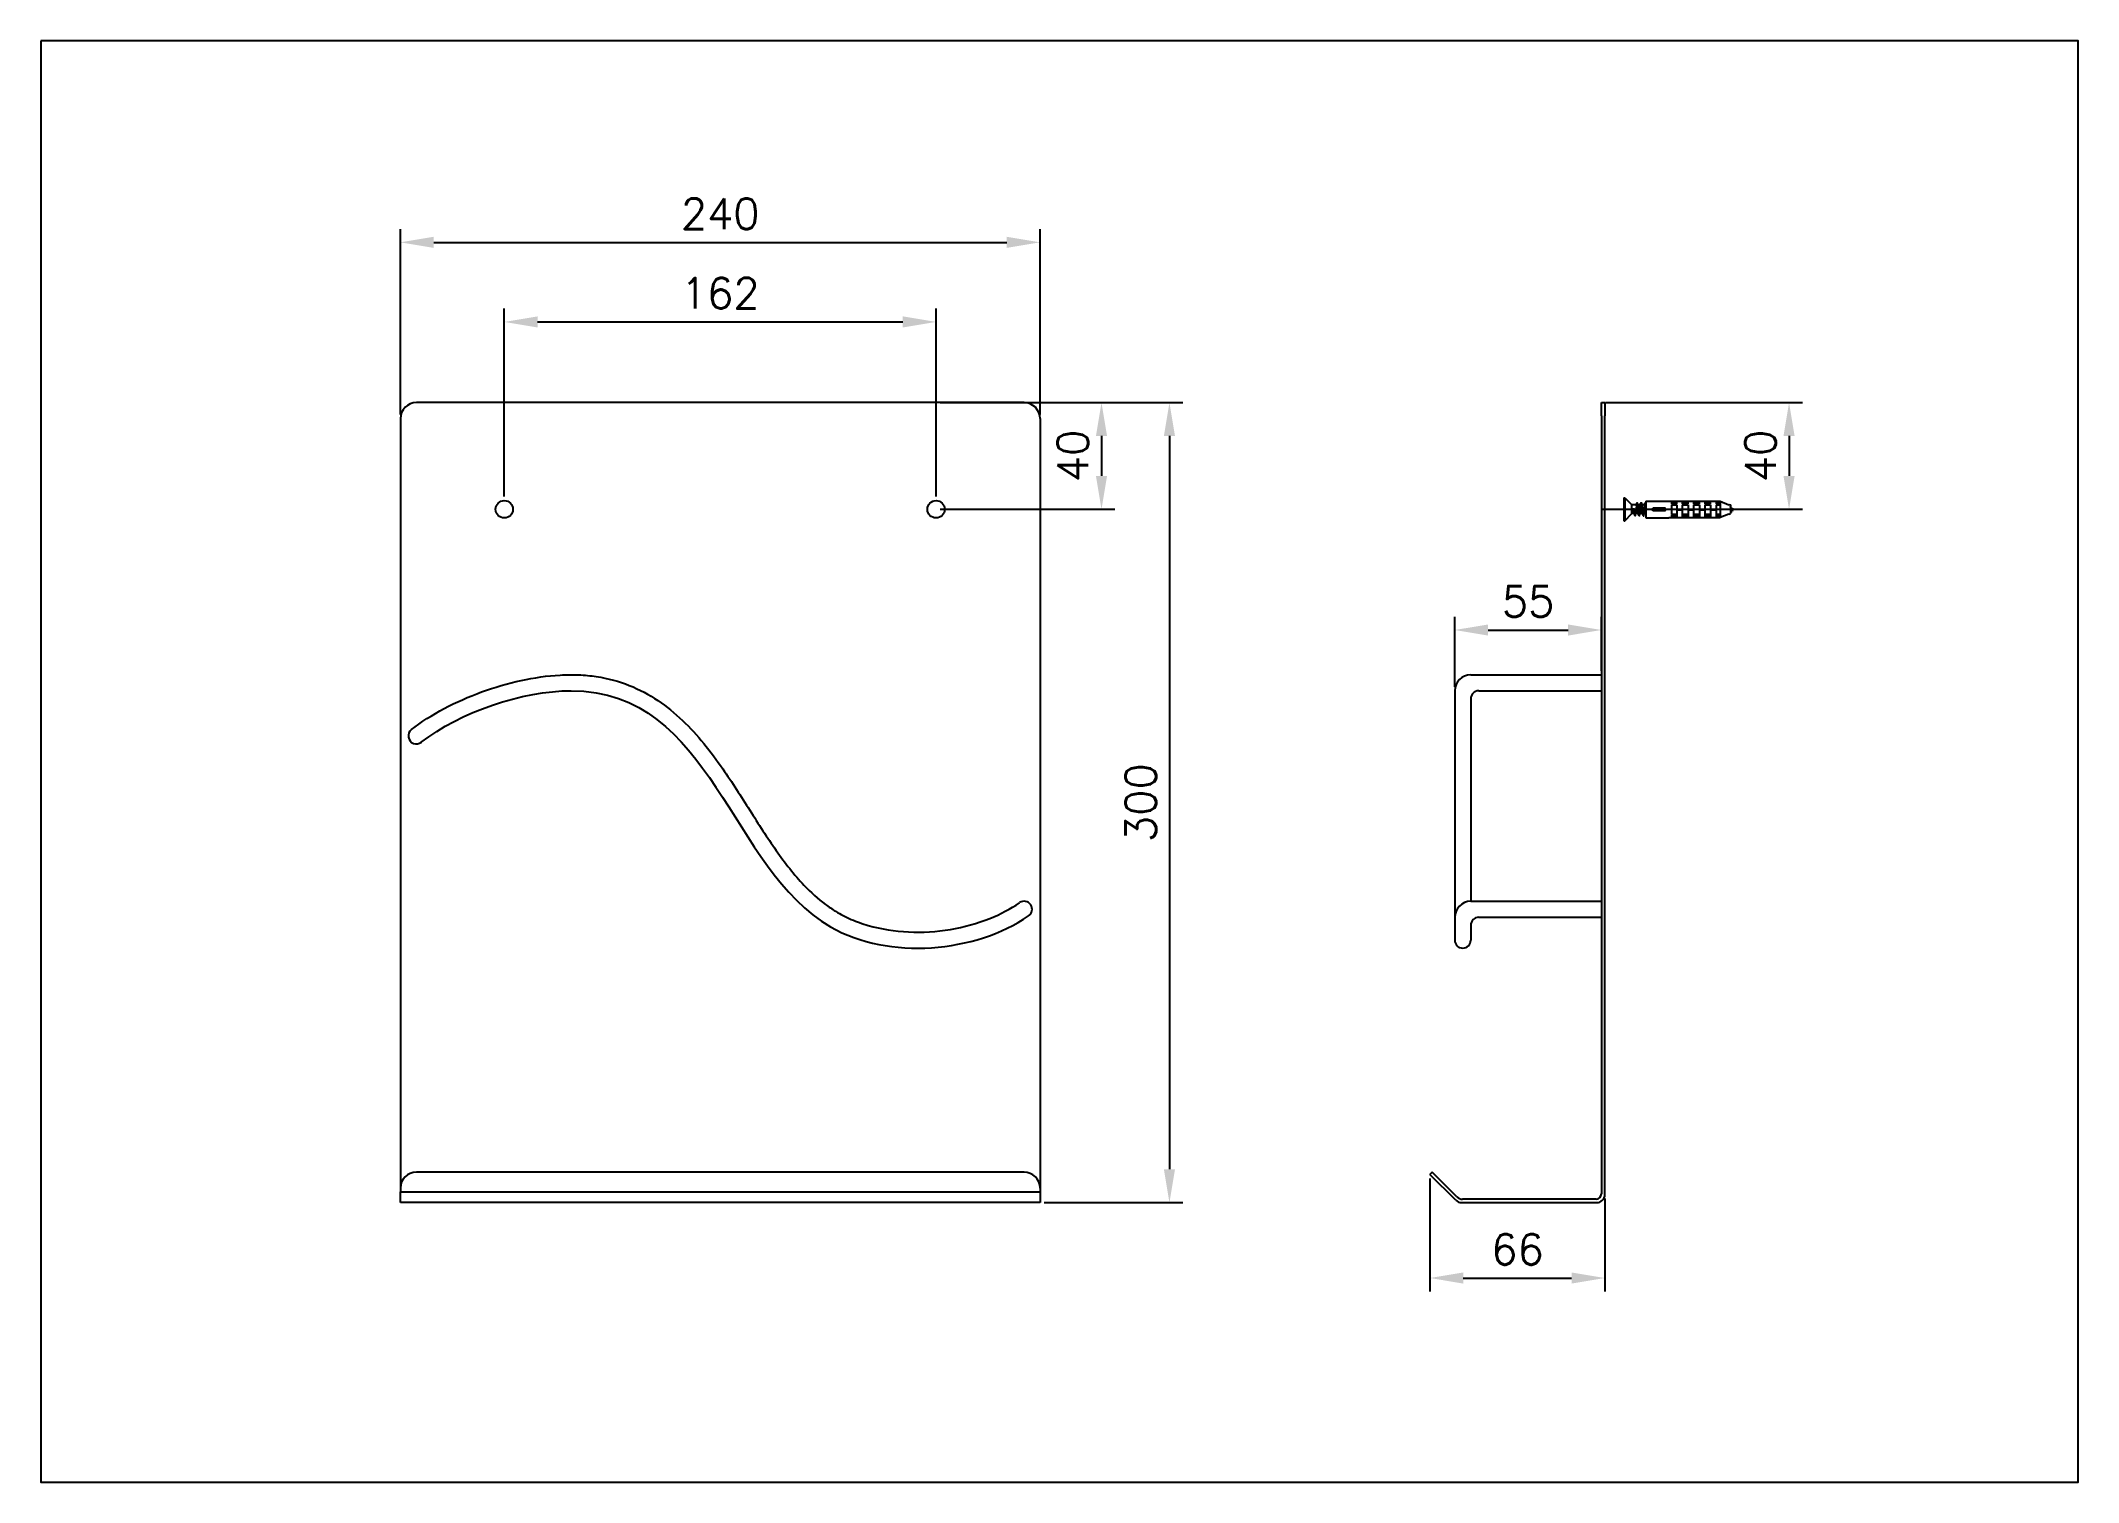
# Model space of a CAD drawing. Extents: x -3366 to -2602, y -1813 to -1273.
import ezdxf

# ---------------------------------------------------------------- set-up
doc = ezdxf.new("R2010")
doc.units = 0
doc.header["$LTSCALE"] = 23.1
doc.header["$MEASUREMENT"] = 0
doc.linetypes.add('CENTER', pattern=[0.6, 0.375, -0.075, 0.075, -0.075])
doc.layers.get('0').update_dxf_attribs({"linetype": 'CONTINUOUS'})
doc.layers.get('Defpoints').update_dxf_attribs({"linetype": 'CONTINUOUS'})
doc.layers.add('_______1', color=160, linetype='CONTINUOUS')
doc.styles.get("Standard").update_dxf_attribs({"font": 'txt.shx', "bigfont": 'whgtxt.shx'})
doc.dimstyles.get("Standard").update_dxf_attribs({"dimtxt": 2.5, "dimasz": 0.18, "dimexe": 0.18, "dimexo": 0.0625, "dimgap": 0.09, "dimtad": 0, "dimtih": 1, "dimtoh": 1, "dimdec": 4, "dimzin": 0, "dimdsep": 46, "dimtxsty": 'Standard', "dimcen": 0.09, "dimadec": 0, "dimazin": 0, "dimtp": 0.001, "dimtm": 0.001, "dimtfac": 1, "dimtdec": 4, "dimtofl": 0, "dimtmove": 0, "dimatfit": 0, "dimfxl": 0, "dimtolj": 1, "dimtzin": 0, "dimarcsym": 0})

# ---------------------------------------------------------------- blocks, each defined once
blk = doc.blocks.new('*D81')
at = {"color": 2, "lineweight": -2, "transparency": 16777216}
for p, q in [((-3231.45, -1412.93), (-3231.45, -1343.32)), ((-2991.45, -1412.93), (-2991.45, -1343.32)), ((-3218.95, -1348.32), (-3003.95, -1348.32))]:
    blk.add_line(p, q, dxfattribs=at)
at = {"color": 2, "transparency": 16777216}
for points in [[(-3218.95, -1346.23), (-3218.95, -1350.4), (-3231.45, -1348.32)], [(-3003.95, -1346.23), (-3003.95, -1350.4), (-2991.45, -1348.32)]]:
    blk.add_solid(points, dxfattribs=at)
at = {"layer": 'Defpoints', "color": 0, "transparency": 16777216}
for p in [(-2991.45, -1348.32), (-3231.45, -1414.43), (-2991.45, -1414.43)]:
    blk.add_point(p, dxfattribs=at)
at = {"color": 2, "transparency": 16777216, "insert": (-3111.45, -1337.57), "char_height": 11.5, "attachment_point": 5}
blk.add_mtext('\\A1;240', dxfattribs=at)
blk = doc.blocks.new('*D82')
at = {"color": 2, "lineweight": -2, "transparency": 16777216}
for p, q in [((-3192.45, -1443.68), (-3192.45, -1373.16)), ((-3030.45, -1443.68), (-3030.45, -1373.16)), ((-3179.95, -1378.16), (-3042.95, -1378.16))]:
    blk.add_line(p, q, dxfattribs=at)
at = {"color": 2, "transparency": 16777216}
for points in [[(-3179.95, -1376.08), (-3179.95, -1380.25), (-3192.45, -1378.16)], [(-3042.95, -1376.08), (-3042.95, -1380.25), (-3030.45, -1378.16)]]:
    blk.add_solid(points, dxfattribs=at)
at = {"layer": 'Defpoints', "color": 0, "transparency": 16777216}
for p in [(-3030.45, -1378.16), (-3192.45, -1445.18), (-3030.45, -1445.18)]:
    blk.add_point(p, dxfattribs=at)
at = {"color": 2, "transparency": 16777216, "insert": (-3111.45, -1367.41), "char_height": 11.5, "attachment_point": 5}
blk.add_mtext('\\A1;162', dxfattribs=at)
blk = doc.blocks.new('*D83')
at = {"color": 2, "lineweight": -2, "transparency": 16777216}
for p, q in [((-2995.95, -1408.43), (-2937.89, -1408.43)), ((-2942.89, -1420.93), (-2942.89, -1695.93)), ((-2989.95, -1708.43), (-2937.89, -1708.43))]:
    blk.add_line(p, q, dxfattribs=at)
at = {"color": 2, "transparency": 16777216}
for points in [[(-2944.97, -1420.93), (-2940.8, -1420.93), (-2942.89, -1408.43)], [(-2944.97, -1695.93), (-2940.8, -1695.93), (-2942.89, -1708.43)]]:
    blk.add_solid(points, dxfattribs=at)
at = {"layer": 'Defpoints', "color": 0, "transparency": 16777216}
for p in [(-2997.45, -1408.43), (-2991.45, -1708.43), (-2942.89, -1708.43)]:
    blk.add_point(p, dxfattribs=at)
at = {"color": 2, "transparency": 16777216, "insert": (-2953.64, -1558.43), "char_height": 11.5, "attachment_point": 5, "rotation": 90}
blk.add_mtext('\\A1;300', dxfattribs=at)
blk = doc.blocks.new('*D84')
at = {"color": 2, "lineweight": -2, "transparency": 16777216}
for p, q in [((-2845.14, -1699.32), (-2845.14, -1741.69)), ((-2779.53, -1706.93), (-2779.53, -1741.69)), ((-2832.64, -1736.69), (-2792.03, -1736.69))]:
    blk.add_line(p, q, dxfattribs=at)
at = {"color": 2, "transparency": 16777216}
for points in [[(-2832.64, -1734.61), (-2832.64, -1738.78), (-2845.14, -1736.69)], [(-2792.03, -1734.61), (-2792.03, -1738.78), (-2779.53, -1736.69)]]:
    blk.add_solid(points, dxfattribs=at)
at = {"layer": 'Defpoints', "color": 0, "transparency": 16777216}
for p in [(-2845.14, -1697.82), (-2779.53, -1705.43), (-2779.53, -1736.69)]:
    blk.add_point(p, dxfattribs=at)
at = {"color": 2, "transparency": 16777216, "insert": (-2812.33, -1725.94), "char_height": 11.5, "attachment_point": 5}
blk.add_mtext('\\A1;66', dxfattribs=at)
blk = doc.blocks.new('*D85')
at = {"color": 2, "lineweight": -2, "transparency": 16777216}
for p, q in [((-3028.95, -1408.43), (-2963.38, -1408.43)), ((-2968.38, -1420.93), (-2968.38, -1435.93)), ((-3028.95, -1448.43), (-2963.38, -1448.43))]:
    blk.add_line(p, q, dxfattribs=at)
at = {"color": 2, "transparency": 16777216}
for points in [[(-2970.46, -1420.93), (-2966.29, -1420.93), (-2968.38, -1408.43)], [(-2970.46, -1435.93), (-2966.29, -1435.93), (-2968.38, -1448.43)]]:
    blk.add_solid(points, dxfattribs=at)
at = {"layer": 'Defpoints', "color": 0, "transparency": 16777216}
for p in [(-3030.45, -1408.43), (-3030.45, -1448.43), (-2968.38, -1448.43)]:
    blk.add_point(p, dxfattribs=at)
at = {"color": 2, "transparency": 16777216, "insert": (-2979.13, -1428.43), "char_height": 11.5, "attachment_point": 5, "rotation": 90}
blk.add_mtext('\\A1;40', dxfattribs=at)
blk = doc.blocks.new('AI9-BLK19')
at = {"layer": '_______1', "color": 7}
for p, q in [((-3.341915, 0.690656), (-3.275769, 0.690656)), ((-3.341915, 0.690656), (-3.341915, -0.698062)), ((-3.275769, 0.690656), (-2.845821, 0.260708)), ((-3.275769, 0.690656), (-3.275769, -0.698062)), ((-2.581238, 0.260708), (-2.845821, 0.260708)), ((-2.845821, -0.268115), (-2.845821, 0.260708)), ((-2.515781, 0.392999), (-2.581238, 0.260708)), ((-2.581238, 0.260708), (-2.581238, 0.260708)), ((-2.515781, 0.392999), (-2.515781, 0.359926)), ((-2.449635, 0.227635), (-2.515781, 0.359926)), ((-2.350416, 0.260708), (-2.482708, 0.260708)), ((-2.416562, -0.003876), (-2.449635, 0.227635)), ((-2.284271, 0.392999), (-2.350416, 0.260708)), ((-2.350416, 0.260708), (-2.350416, 0.260708)), ((-2.218125, 0.227635), (-2.251198, 0.359926)), ((-2.085833, 0.260708), (-2.218125, 0.260708)), ((-2.151979, -0.003876), (-2.218125, 0.227635)), ((-2.019687, 0.392999), (-2.085833, 0.260708)), ((-2.085833, 0.260708), (-2.085833, 0.260708)), ((-1.986614, 0.492218), (-0.598585, 0.492218)), ((-1.986614, 0.492218), (-1.986614, -0.532698)), ((-1.986614, 0.326853), (-1.986614, 0.359926)), ((-1.986614, 0.359926), (-1.986614, 0.326853)), ((-0.797023, 0.06227), (-1.557011, 0.06227)), ((-1.557011, -0.10275), (-1.557011, 0.06227)), ((-1.457792, -0.10275), (-1.457792, 0.06227)), ((-0.598585, 0.492218), (-0.598585, 0.492218)), ((-0.598585, 0.492218), (-0.433221, 0.492218)), ((-0.433221, 0.492218), (2.541275, 0.492218)), ((-0.433221, 0.492218), (-0.433221, 0.326853)), ((-0.102836, 0.459145), (-0.433221, 0.459145)), ((-0.102836, 0.426072), (-0.433221, 0.426072)), ((-0.433221, 0.326853), (-0.102836, 0.326853)), ((-0.433221, 0.260708), (-0.102836, 0.260708)), ((-0.433221, 0.260708), (-0.433221, -0.301187)), ((-0.102836, 0.326853), (-0.102836, 0.492218)), ((-0.102836, 0.260708), (-0.102836, -0.499625)), ((0.227893, 0.492218), (0.227893, 0.326853)), ((0.591006, 0.459145), (0.227893, 0.459145)), ((0.591006, 0.426072), (0.227893, 0.426072)), ((0.227893, 0.326853), (0.591006, 0.326853)), ((0.227893, 0.260708), (0.591006, 0.260708)), ((0.227893, 0.260708), (0.227893, -0.499625)), ((0.591006, 0.326853), (0.591006, 0.492218)), ((0.591006, 0.260708), (0.591006, -0.499625)), ((0.921735, 0.492218), (0.921735, 0.326853)), ((1.285193, 0.459145), (0.921735, 0.459145)), ((1.285193, 0.426072), (0.921735, 0.426072)), ((0.921735, 0.326853), (1.285193, 0.326853)), ((0.921735, 0.260708), (1.285193, 0.260708)), ((0.921735, 0.260708), (0.921735, -0.499625)), ((1.285193, 0.326853), (1.285193, 0.492218)), ((1.285193, 0.260708), (1.285193, -0.499625)), ((1.615922, 0.492218), (1.615922, 0.326853)), ((1.946651, 0.459145), (1.615922, 0.459145)), ((1.946651, 0.426072), (1.615922, 0.426072)), ((1.615922, 0.326853), (1.946651, 0.326853)), ((1.615922, 0.260708), (1.946651, 0.260708)), ((1.615922, 0.260708), (1.615922, -0.499625)), ((1.946651, 0.326853), (1.946651, 0.492218)), ((1.946651, 0.260708), (1.946651, -0.499625)), ((2.309764, 0.459145), (2.541275, 0.459145)), ((2.541275, 0.459145), (2.309764, 0.459145)), ((2.309764, 0.459145), (2.309764, 0.326853)), ((2.541275, 0.426072), (2.309764, 0.426072)), ((2.309764, 0.326853), (2.541275, 0.326853)), ((2.309764, 0.260708), (2.541275, 0.260708)), ((2.309764, 0.260708), (2.309764, -0.499625)), ((2.541275, 0.492218), (2.541275, -0.499625)), ((2.541275, 0.492218), (3.070097, 0.260708)), ((3.070097, 0.293781), (3.169316, 0.260708)), ((3.070097, 0.293781), (3.070097, 0.260708)), ((3.169316, 0.260708), (3.169316, -0.268115)), ((3.202389, 0.06227), (3.169316, 0.161489)), ((3.33468, -0.003876), (3.202389, 0.06227)), ((3.235461, 0.029197), (3.202389, 0.06227)), ((3.235461, 0.029197), (3.235461, -0.003876)), ((-3.341915, -0.698062), (-3.275769, -0.698062)), ((-3.275769, -0.698062), (-2.845821, -0.268115)), ((-2.713529, -0.268115), (-2.845821, -0.268115)), ((-2.680457, -0.003876), (-2.779675, -0.003876)), ((-2.746602, -0.268115), (-2.713529, -0.268115)), ((-2.713529, -0.268115), (-2.647384, -0.400406)), ((-2.647384, -0.367333), (-2.614311, -0.268115)), ((-2.647384, -0.400406), (-2.647384, -0.367333)), ((-2.482708, -0.268115), (-2.614311, -0.268115)), ((-2.614311, -0.268115), (-2.614311, -0.268115)), ((-2.482708, -0.268115), (-2.482708, -0.268115)), ((-2.482708, -0.268115), (-2.416562, -0.400406)), ((-2.383489, -0.367333), (-2.350416, -0.268115)), ((-2.218125, -0.268115), (-2.350416, -0.268115)), ((-2.350416, -0.268115), (-2.350416, -0.268115)), ((-2.218125, -0.268115), (-2.218125, -0.268115)), ((-2.218125, -0.268115), (-2.151979, -0.400406)), ((-2.118906, -0.367333), (-2.085833, -0.268115)), ((-1.986614, -0.268115), (-2.085833, -0.268115)), ((-2.085833, -0.268115), (-2.085833, -0.268115)), ((-2.019687, -0.003876), (-1.986614, -0.168896)), ((-1.986614, -0.532698), (-0.598585, -0.532698)), ((-0.797023, -0.10275), (-1.557011, -0.10275)), ((-0.598585, -0.499625), (-0.433221, -0.499625)), ((-0.598585, -0.499625), (-0.598585, -0.532698)), ((-0.433221, -0.301187), (-0.102836, -0.301187)), ((-0.433221, -0.33426), (-0.102836, -0.33426)), ((-0.433221, -0.33426), (-0.433221, -0.499625)), ((-0.102836, -0.433479), (-0.433221, -0.433479)), ((-0.102836, -0.499625), (-0.433221, -0.499625)), ((-0.433221, -0.499625), (-0.102836, -0.499625)), ((-0.102836, -0.036604), (0.227893, -0.036604)), ((-0.102836, -0.499625), (0.227893, -0.499625)), ((-0.102836, -0.499625), (0.227893, -0.499625)), ((0.227893, -0.301187), (0.591006, -0.301187)), ((0.227893, -0.33426), (0.591006, -0.33426)), ((0.591006, -0.433479), (0.227893, -0.433479)), ((0.591006, -0.499625), (0.227893, -0.499625)), ((0.227893, -0.499625), (0.591006, -0.499625)), ((0.591006, -0.036604), (0.921735, -0.036604)), ((0.591006, -0.499625), (0.921735, -0.499625)), ((0.591006, -0.499625), (0.921735, -0.499625)), ((0.921735, -0.301187), (1.285193, -0.301187)), ((0.921735, -0.33426), (1.285193, -0.33426)), ((1.285193, -0.433479), (0.921735, -0.433479)), ((1.285193, -0.499625), (0.921735, -0.499625)), ((0.921735, -0.499625), (1.285193, -0.499625)), ((1.285193, -0.036604), (1.615922, -0.036604)), ((1.285193, -0.499625), (1.615922, -0.499625)), ((1.285193, -0.499625), (1.615922, -0.499625)), ((1.615922, -0.301187), (1.946651, -0.301187)), ((1.615922, -0.33426), (1.946651, -0.33426)), ((1.946651, -0.433479), (1.615922, -0.433479)), ((1.946651, -0.499625), (1.615922, -0.499625)), ((1.615922, -0.499625), (1.946651, -0.499625)), ((1.946651, -0.036604), (2.309764, -0.036604)), ((1.946651, -0.499625), (2.309764, -0.499625)), ((1.946651, -0.499625), (2.309764, -0.499625)), ((2.309764, -0.301187), (2.541275, -0.301187)), ((2.309764, -0.33426), (2.541275, -0.33426)), ((2.541275, -0.433479), (2.309764, -0.433479)), ((2.541275, -0.499625), (2.309764, -0.499625)), ((2.309764, -0.499625), (2.541275, -0.499625)), ((3.070097, -0.301187), (2.541275, -0.499625)), ((3.070097, -0.301187), (3.169316, -0.268115)), ((3.070097, -0.301187), (3.070097, -0.301187)), ((3.169316, -0.003876), (3.169316, -0.036604)), ((3.169316, -0.036604), (3.202389, -0.069677)), ((3.169316, -0.10275), (3.202389, -0.069677)), ((3.202389, -0.069677), (3.235461, -0.135823)), ((3.235461, -0.003876), (3.235461, -0.003876)), ((3.235461, -0.135823), (3.268534, -0.135823)), ((3.301607, -0.036604), (3.268534, -0.135823)), ((3.301607, -0.036604), (3.33468, -0.003876)), ((3.301607, -0.036604), (3.301607, -0.036604))]:
    blk.add_line(p, q, dxfattribs=at)
for points in [[(-2.713529, -0.003876), (-2.680457, -0.201969), (-2.680457, -0.301187), (-2.680457, -0.367333), (-2.647384, -0.367333), (-2.647384, -0.400406), (-2.647384, -0.367333), (-2.614311, -0.367333), (-2.614311, -0.301187), (-2.614311, -0.201969), (-2.581238, -0.003876), (-2.548854, 0.194562), (-2.548854, 0.293781), (-2.548854, 0.326853), (-2.548854, 0.359926), (-2.515781, 0.392999), (-2.515781, 0.359926), (-2.515781, 0.326853), (-2.482708, 0.293781), (-2.482708, 0.194562), (-2.449635, -0.003876), (-2.449635, -0.201969), (-2.416562, -0.301187), (-2.416562, -0.367333), (-2.383489, -0.400406), (-2.383489, -0.367333), (-2.350416, -0.301187), (-2.350416, -0.201969), (-2.317343, -0.003876), (-2.317343, 0.194562), (-2.284271, 0.293781), (-2.284271, 0.326853), (-2.284271, 0.359926), (-2.284271, 0.392999), (-2.251198, 0.392999), (-2.251198, 0.359926), (-2.251198, 0.326853), (-2.251198, 0.293781), (-2.218125, 0.194562), (-2.185052, -0.003876), (-2.185052, -0.201969), (-2.151979, -0.301187), (-2.151979, -0.367333), (-2.118906, -0.400406), (-2.118906, -0.367333), (-2.118906, -0.301187), (-2.085833, -0.201969), (-2.085833, -0.003876), (-2.05276, 0.194562), (-2.05276, 0.293781), (-2.019687, 0.326853), (-2.019687, 0.359926), (-2.019687, 0.392999), (-1.986614, 0.359926), (-1.986614, 0.326853), (-1.986614, 0.293781)], [(-2.581238, 0.260708), (-2.581238, 0.227635), (-2.548854, 0.194562), (-2.548854, 0.128416), (-2.515781, -0.003876)], [(-2.350416, 0.260708), (-2.317343, 0.227635), (-2.317343, 0.194562), (-2.284271, 0.128416), (-2.284271, -0.003876)], [(-2.284271, 0.392999), (-2.251198, 0.392999), (-2.251198, 0.359926)], [(-2.251198, 0.359926), (-2.218125, 0.161489), (-2.185052, -0.003876), (-2.185052, -0.201969), (-2.151979, -0.301187), (-2.151979, -0.400406)], [(-2.085833, 0.260708), (-2.05276, 0.227635), (-2.05276, 0.194562), (-2.019687, 0.128416), (-2.019687, -0.003876)], [(-0.797023, 0.06227), (-0.830096, 0.029197), (-0.830096, -0.003876)], [(3.169316, 0.161489), (3.202389, 0.029197), (3.202389, -0.069677), (3.235461, -0.135823)], [(-2.779675, -0.003876), (-2.779675, -0.135823), (-2.746602, -0.268115)], [(-2.713529, -0.003876), (-2.680457, -0.201969), (-2.680457, -0.301187), (-2.647384, -0.400406)], [(-2.614311, -0.268115), (-2.614311, -0.235042), (-2.647384, -0.201969), (-2.647384, -0.135823), (-2.680457, -0.003876)], [(-2.515781, -0.003876), (-2.515781, -0.135823), (-2.482708, -0.268115)], [(-2.350416, -0.268115), (-2.383489, -0.235042), (-2.383489, -0.201969), (-2.383489, -0.135823), (-2.416562, -0.003876)], [(-2.284271, -0.003876), (-2.251198, -0.135823), (-2.218125, -0.268115)], [(-2.085833, -0.268115), (-2.118906, -0.268115), (-2.118906, -0.235042), (-2.118906, -0.201969), (-2.151979, -0.135823), (-2.151979, -0.003876)], [(-2.151979, -0.400406), (-2.118906, -0.400406), (-2.118906, -0.367333)], [(-0.830096, -0.003876), (-0.830096, -0.036604), (-0.797023, -0.10275)], [(3.301607, -0.036604), (3.268534, -0.036604), (3.235461, -0.003876)]]:
    blk.add_lwpolyline(points, dxfattribs=at)
blk = doc.blocks.new('*D102')
at = {"color": 2, "lineweight": -2, "transparency": 16777216}
for p, q in [((-2779.33, -1408.43), (-2705.41, -1408.43)), ((-2710.41, -1420.93), (-2710.41, -1435.93)), ((-2779.33, -1448.43), (-2705.41, -1448.43))]:
    blk.add_line(p, q, dxfattribs=at)
at = {"color": 2, "transparency": 16777216}
for points in [[(-2712.49, -1420.93), (-2708.32, -1420.93), (-2710.41, -1408.43)], [(-2712.49, -1435.93), (-2708.32, -1435.93), (-2710.41, -1448.43)]]:
    blk.add_solid(points, dxfattribs=at)
at = {"layer": 'Defpoints', "color": 0, "transparency": 16777216}
for p in [(-2780.83, -1408.43), (-2780.83, -1448.43), (-2710.41, -1448.43)]:
    blk.add_point(p, dxfattribs=at)
at = {"color": 2, "transparency": 16777216, "insert": (-2721.16, -1428.43), "char_height": 11.5, "attachment_point": 5, "rotation": 90}
blk.add_mtext('\\A1;40', dxfattribs=at)
blk = doc.blocks.new('A$C479958EC')
for centre, start, end in [((2.98, 79.56), 127.77438, 309.08294), ((230.98, 14.56), 304.0982, 123.15545)]:
    blk.add_arc(centre, 3, start, end)
for points, knots in [([(1.14, 81.93), (4.79, 84.81), (8.95, 87.46), (17.84, 92.2), (22.58, 94.29), (32.31, 97.83), (37.3, 99.28), (47.23, 101.44), (52.15, 102.15), (59.29, 102.55), (61.62, 102.57), (66.16, 102.38), (68.36, 102.17), (74.9, 101.18), (79.02, 100.05), (86.72, 96.99), (90.28, 95.07), (96.91, 90.64), (99.96, 88.13), (105.67, 82.7), (108.31, 79.78), (113.31, 73.68), (115.66, 70.5), (121.47, 62.15), (124.8, 56.89), (131.35, 46.54), (134.59, 41.44), (141.28, 31.91), (144.73, 27.48), (150.97, 20.92), (153.63, 18.51), (157.69, 15.48), (158.97, 14.62), (161.22, 13.25), (162.18, 12.72), (164.13, 11.71), (165.14, 11.24), (168.21, 9.91), (170.35, 9.15), (177.35, 7.12), (182.46, 6.32), (192.88, 5.84), (198.18, 6.16), (208.48, 7.87), (213.49, 9.26), (222.17, 12.74), (225.94, 14.73), (229.25, 17.02)], [0, 0, 0, 0, 10.92198, 10.92198, 21.843959, 21.843959, 32.765939, 32.765939, 43.687919, 43.687919, 49.159049, 49.159049, 54.63018, 54.63018, 65.899263, 65.899263, 77.168347, 77.168347, 88.43743, 88.43743, 99.706514, 99.706514, 110.975598, 110.975598, 128.671186, 128.671186, 146.366774, 146.366774, 164.062362, 164.062362, 176.335506, 176.335506, 181.804767, 181.804767, 185.681816, 185.681816, 189.558865, 189.558865, 197.312962, 197.312962, 214.121417, 214.121417, 230.929872, 230.929872, 247.738327, 247.738327, 262.527564, 262.527564, 262.527564, 262.527564]), ([(4.8, 77.18), (19.27, 88.6), (111.56, 119.61), (124.59, -9.47), (212.72, -1.68), (232.66, 12.08)], [0, 0, 0, 0, 46.897289, 183.311202, 262.527564, 262.527564, 262.527564, 262.527564])]:
    blk.add_open_spline(points, degree=3, knots=knots)
blk = doc.blocks.new('*D105')
at = {"color": 2, "lineweight": -2, "transparency": 16777216}
for p, q in [((-2835.83, -1514.98), (-2835.83, -1488.69)), ((-2780.83, -1508.98), (-2780.83, -1488.69)), ((-2823.33, -1493.69), (-2793.33, -1493.69))]:
    blk.add_line(p, q, dxfattribs=at)
at = {"color": 2, "transparency": 16777216}
for points in [[(-2823.33, -1491.61), (-2823.33, -1495.78), (-2835.83, -1493.69)], [(-2793.33, -1491.61), (-2793.33, -1495.78), (-2780.83, -1493.69)]]:
    blk.add_solid(points, dxfattribs=at)
at = {"layer": 'Defpoints', "color": 0, "transparency": 16777216}
for p in [(-2780.83, -1493.69), (-2780.83, -1510.48), (-2835.83, -1516.48)]:
    blk.add_point(p, dxfattribs=at)
at = {"color": 2, "transparency": 16777216, "insert": (-2808.33, -1482.94), "char_height": 11.5, "attachment_point": 5}
blk.add_mtext('\\A1;55', dxfattribs=at)

msp = doc.modelspace()

# ---------------------------------------------------------------- linework, layer by layer
at = {"color": 0, "linetype": 'Continuous'}
for p, q in [((-2997.45, -1408.43), (-3225.45, -1408.43)), ((-2780.83, -1413.43), (-2780.83, -1408.43)), ((-2780.83, -1408.43), (-2779.53, -1408.43)), ((-2780.83, -1413.43), (-2780.83, -1705.13)), ((-2779.53, -1408.43), (-2779.53, -1413.43)), ((-2779.53, -1705.43), (-2779.53, -1413.43)), ((-3231.45, -1414.43), (-3231.45, -1699.43)), ((-2991.45, -1414.43), (-2991.45, -1699.43)), ((-2780.83, -1448.43), (-2779.53, -1448.43)), ((-2997.45, -1696.97), (-3225.45, -1696.97)), ((-3231.45, -1699.43), (-3231.45, -1704.43)), ((-3231.45, -1704.43), (-2991.45, -1704.43)), ((-3231.45, -1708.43), (-3231.45, -1704.43)), ((-2991.45, -1699.43), (-2991.45, -1704.43)), ((-2991.45, -1704.43), (-2991.45, -1708.43)), ((-2991.45, -1708.43), (-3231.45, -1708.43)), ((-2833.29, -1708.43), (-2782.53, -1708.43)), ((-2782.83, -1707.13), (-2832.89, -1707.13))]:
    msp.add_line(p, q, dxfattribs=at)
at = {"color": 1, "linetype": 'CENTER'}
msp.add_line((-2779.53, -1448.43), (-2748.82, -1448.43), dxfattribs=at)
at = {"color": 0}
for p, q in [((-2829.83, -1510.48), (-2780.83, -1510.48)), ((-2835.83, -1516.48), (-2835.83, -1609.99)), ((-2829.83, -1519.48), (-2829.83, -1595.43)), ((-2826.83, -1516.48), (-2780.83, -1516.48)), ((-2829.83, -1604.43), (-2829.83, -1609.99)), ((-2844.29, -1696.97), (-2845.14, -1697.82)), ((-2835.01, -1706.25), (-2844.29, -1696.97)), ((-2835.41, -1707.55), (-2845.14, -1697.82))]:
    msp.add_line(p, q, dxfattribs=at)
for p, q in [((-2829.83, -1595.43), (-2780.83, -1595.43)), ((-2826.88, -1601.43), (-2780.83, -1601.43))]:
    msp.add_line(p, q)
msp.add_lwpolyline([(-3366.38, -1272.73), (-3366.38, -1813.27), (-2601.9, -1813.27), (-2601.9, -1272.73)], close=True)
at = {"color": 0, "linetype": 'Continuous'}
for centre in [(-3192.45, -1448.43), (-3030.45, -1448.43)]:
    msp.add_circle(centre, 3.25, dxfattribs=at)
for centre, radius, start, end in [((-3225.45, -1414.43), 6, 90, 180), ((-2997.45, -1414.43), 6, 0, 90), ((-3225.45, -1702.97), 6, 90, 180), ((-2997.45, -1702.97), 6, 0, 90), ((-2782.83, -1705.13), 2, 270, 0), ((-2782.53, -1705.43), 3, 270, 0)]:
    msp.add_arc(centre, radius, start, end, dxfattribs=at)
at = {"color": 0}
for centre, radius, start, end in [((-2829.83, -1516.48), 6, 90, 180), ((-2826.83, -1519.48), 3, 90, 180), ((-2829.83, -1601.43), 6, 90, 180), ((-2826.83, -1604.43), 3, 90, 180), ((-2833.29, -1705.43), 3, 225, 270), ((-2832.89, -1704.13), 3, 225, 270)]:
    msp.add_arc(centre, radius, start, end, dxfattribs=at)
msp.add_arc((-2832.83, -1609.99), 3, 180, 0)

# ---------------------------------------------------------------- block references
msp.add_blockref('A$C479958EC', (-3228.43, -1612.99))
at = {"layer": '_______1', "color": 1, "linetype": 'CENTER', "xscale": 6.145227000000887, "yscale": 6.145227000000887, "zscale": 6.145227000000887}
msp.add_blockref('AI9-BLK19', (-2751.9, -1448.4), dxfattribs=at)

# ---------------------------------------------------------------- dimensions: what is measured, and where the dimension line sits
at = {"color": 0}
for base, p1, p2, picture, middle in [((-2991.45, -1348.32), (-3231.45, -1414.43), (-2991.45, -1414.43), '*D81', (-3111.45, -1348.32)), ((-3030.45, -1378.16), (-3192.45, -1445.18), (-3030.45, -1445.18), '*D82', (-3111.45, -1378.16))]:
    dim = msp.add_linear_dim(base=base, p1=p1, p2=p2, dimstyle='Standard', override={"dimscale": 5, "dimtxt": 2.3, "dimasz": 2.5, "dimexe": 1, "dimexo": 0.3, "dimgap": 1, "dimtad": 1, "dimtih": 0, "dimtoh": 0, "dimdec": 0, "dimcen": 0, "dimclrd": 2, "dimclre": 2, "dimclrt": 2, "dimtp": 0.1, "dimtm": 0, "dimtfac": 0.5, "dimtdec": 2, "dimatfit": 3}, dxfattribs=at)
    dim.commit()
    dim.dimension.update_dxf_attribs({"geometry": picture, "text_midpoint": middle, "dimtype": 160})
for base, p1, p2, picture, middle in [((-2968.38, -1448.43), (-3030.45, -1408.43), (-3030.45, -1448.43), '*D85', (-2979.13, -1428.43)), ((-2710.41, -1448.43), (-2780.83, -1408.43), (-2780.83, -1448.43), '*D102', (-2721.16, -1428.43))]:
    dim = msp.add_linear_dim(base=base, p1=p1, p2=p2, angle=90, dimstyle='Standard', override={"dimscale": 5, "dimtxt": 2.3, "dimasz": 2.5, "dimexe": 1, "dimexo": 0.3, "dimgap": 1, "dimtad": 1, "dimtih": 0, "dimtoh": 0, "dimdec": 0, "dimcen": 0, "dimclrd": 2, "dimclre": 2, "dimclrt": 2, "dimtp": 0.1, "dimtm": 0, "dimtfac": 0.5, "dimtdec": 2, "dimatfit": 3}, dxfattribs=at)
    dim.commit()
    dim.dimension.update_dxf_attribs({"geometry": picture, "text_midpoint": middle})
dim = msp.add_linear_dim(base=(-2942.89, -1708.43), p1=(-2997.45, -1408.43), p2=(-2991.45, -1708.43), angle=90, dimstyle='Standard', override={"dimscale": 5, "dimtxt": 2.3, "dimasz": 2.5, "dimexe": 1, "dimexo": 0.3, "dimgap": 1, "dimtad": 1, "dimtih": 0, "dimtoh": 0, "dimdec": 0, "dimcen": 0, "dimclrd": 2, "dimclre": 2, "dimclrt": 2, "dimtp": 0.1, "dimtm": 0, "dimtfac": 0.5, "dimtdec": 2, "dimatfit": 3}, dxfattribs=at)
dim.commit()
dim.dimension.update_dxf_attribs({"geometry": '*D83', "text_midpoint": (-2942.89, -1558.43), "dimtype": 160})
for base, p1, p2, picture, middle in [((-2780.83, -1493.69), (-2835.83, -1516.48), (-2780.83, -1510.48), '*D105', (-2808.33, -1482.94)), ((-2779.53, -1736.69), (-2845.14, -1697.82), (-2779.53, -1705.43), '*D84', (-2812.33, -1725.94))]:
    dim = msp.add_linear_dim(base=base, p1=p1, p2=p2, dimstyle='Standard', override={"dimscale": 5, "dimtxt": 2.3, "dimasz": 2.5, "dimexe": 1, "dimexo": 0.3, "dimgap": 1, "dimtad": 1, "dimtih": 0, "dimtoh": 0, "dimdec": 0, "dimcen": 0, "dimclrd": 2, "dimclre": 2, "dimclrt": 2, "dimtp": 0.1, "dimtm": 0, "dimtfac": 0.5, "dimtdec": 2, "dimatfit": 3}, dxfattribs=at)
    dim.commit()
    dim.dimension.update_dxf_attribs({"geometry": picture, "text_midpoint": middle})

doc.saveas('drawing.dxf')
